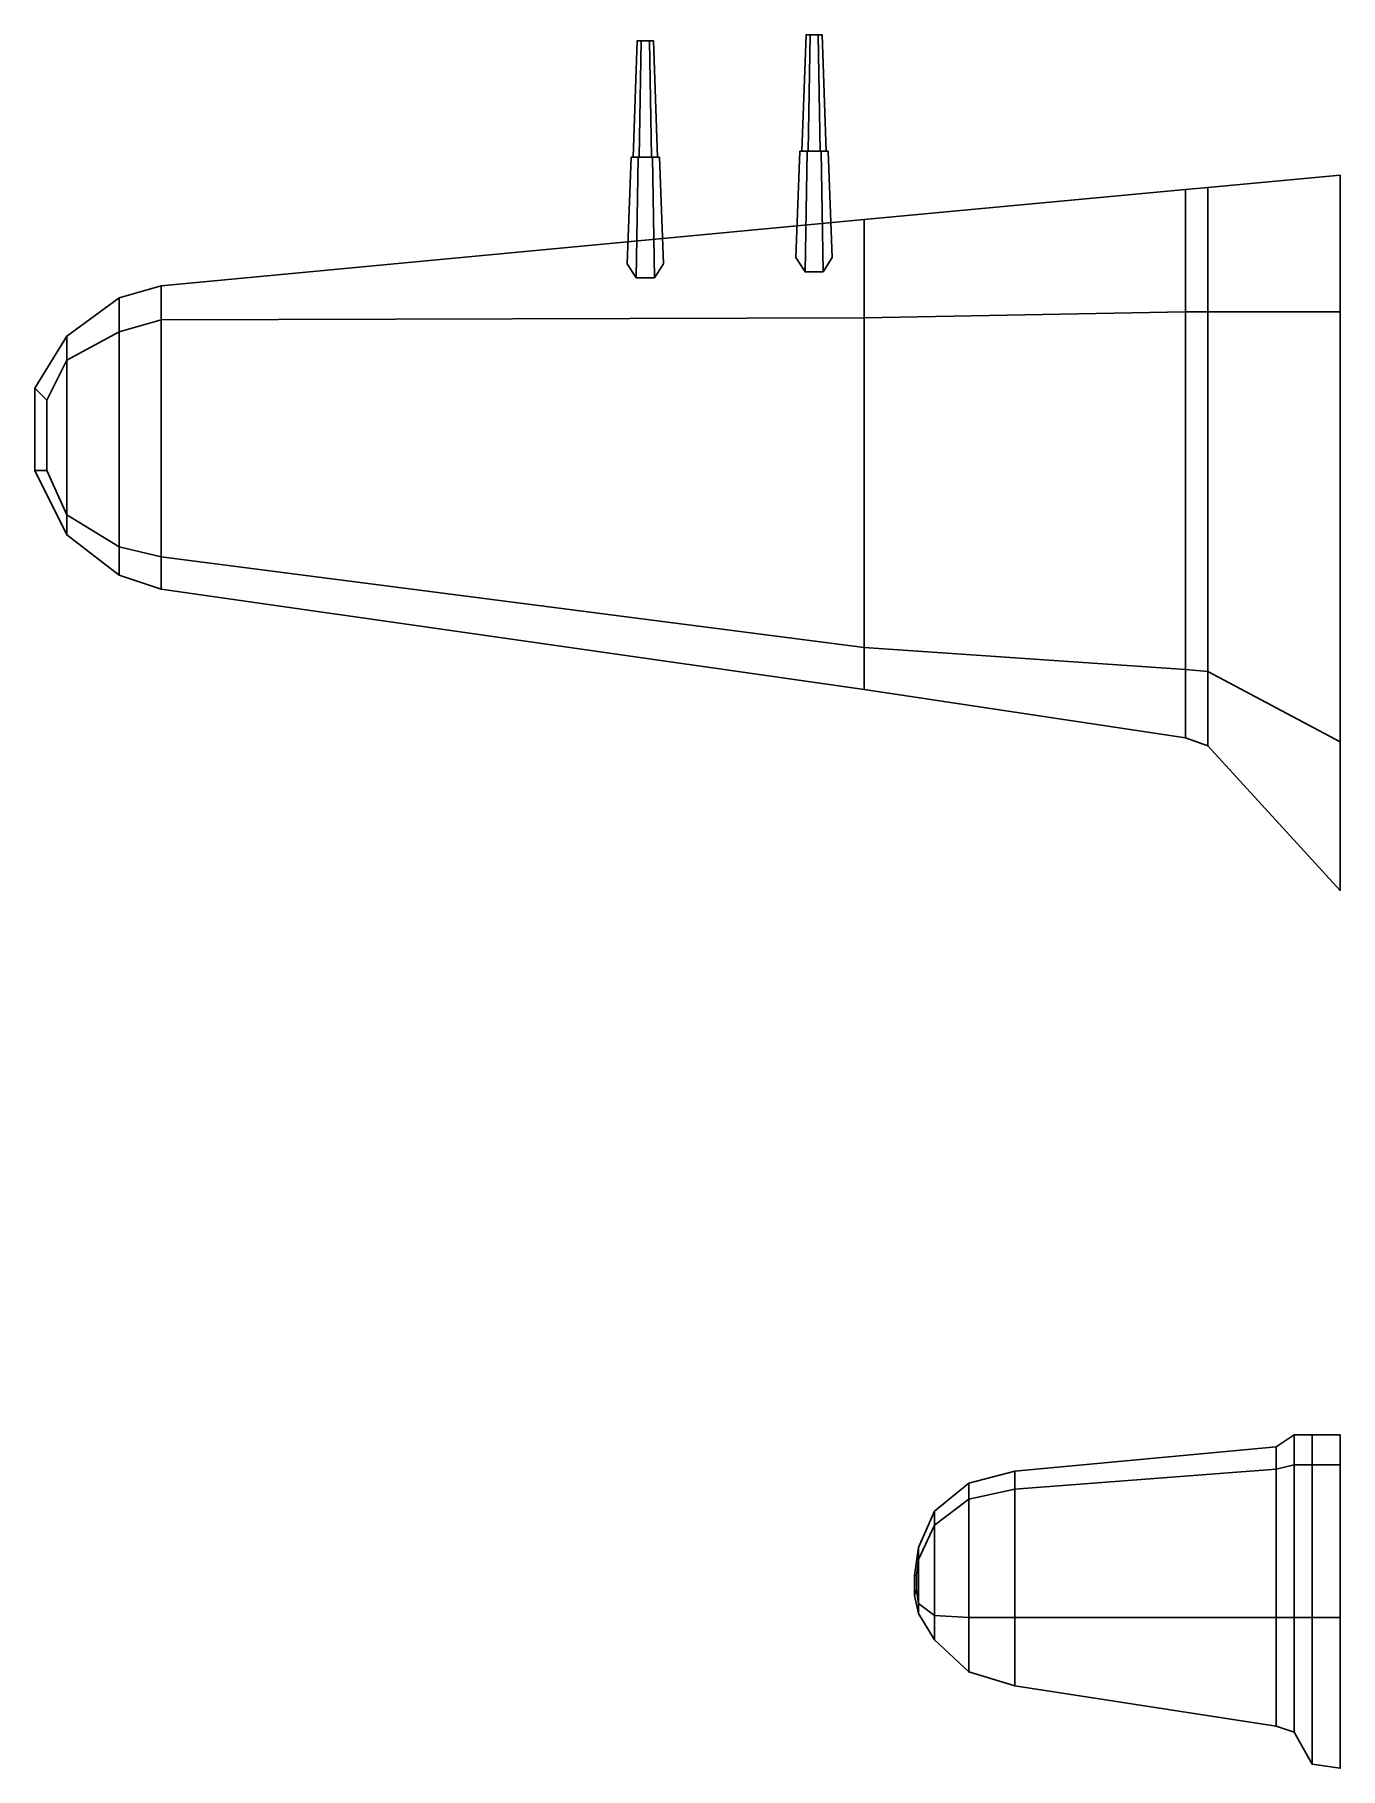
# Model space of a CAD drawing. Extents: x -6.5 to 0, y -4.46 to 4.17.
import ezdxf

# ---------------------------------------------------------------- set-up
doc = ezdxf.new("R2010")
doc.units = 0
doc.layers.add('WING1', color=5, linetype='CONTINUOUS')

msp = doc.modelspace()

# ---------------------------------------------------------------- linework, layer by layer
at = {"layer": 'WING1'}
for points in [[(-2.68, 3.59, 1.86), (-2.65, 3.59, 1.912), (-2.64, 4.17, 1.8946), (-2.66, 4.17, 1.86)], [(-2.65, 3.59, 1.808), (-2.68, 3.59, 1.86), (-2.66, 4.17, 1.86), (-2.64, 4.17, 1.8254)], [(-2.64, 4.17, 1.8946), (-2.6, 4.17, 1.8946), (-2.58, 4.17, 1.86), (-2.66, 4.17, 1.86)], [(-2.66, 4.17, 1.86), (-2.58, 4.17, 1.86), (-2.6, 4.17, 1.8254), (-2.64, 4.17, 1.8254)], [(-2.65, 3.59, 1.912), (-2.59, 3.59, 1.912), (-2.6, 4.17, 1.8946), (-2.64, 4.17, 1.8946)], [(-2.59, 3.59, 1.808), (-2.65, 3.59, 1.808), (-2.64, 4.17, 1.8254), (-2.6, 4.17, 1.8254)], [(-2.59, 3.59, 1.912), (-2.56, 3.59, 1.86), (-2.58, 4.17, 1.86), (-2.6, 4.17, 1.8946)], [(-2.56, 3.59, 1.86), (-2.59, 3.59, 1.808), (-2.6, 4.17, 1.8254), (-2.58, 4.17, 1.86)], [(-3.49, 3.56, 1.878), (-3.52, 3.56, 1.93), (-3.5, 4.14, 1.93), (-3.48, 4.14, 1.8954)], [(-3.52, 3.56, 1.93), (-3.49, 3.56, 1.982), (-3.48, 4.14, 1.9646), (-3.5, 4.14, 1.93)], [(-3.5, 4.14, 1.93), (-3.42, 4.14, 1.93), (-3.44, 4.14, 1.8954), (-3.48, 4.14, 1.8954)], [(-3.48, 4.14, 1.9646), (-3.44, 4.14, 1.9646), (-3.42, 4.14, 1.93), (-3.5, 4.14, 1.93)], [(-3.43, 3.56, 1.878), (-3.49, 3.56, 1.878), (-3.48, 4.14, 1.8954), (-3.44, 4.14, 1.8954)], [(-3.49, 3.56, 1.982), (-3.43, 3.56, 1.982), (-3.44, 4.14, 1.9646), (-3.48, 4.14, 1.9646)], [(-3.4, 3.56, 1.93), (-3.43, 3.56, 1.878), (-3.44, 4.14, 1.8954), (-3.42, 4.14, 1.93)], [(-3.43, 3.56, 1.982), (-3.4, 3.56, 1.93), (-3.42, 4.14, 1.93), (-3.44, 4.14, 1.9646)], [(-3.505, 2.96, 1.8521), (-3.55, 3.03, 1.93), (-3.53, 3.56, 1.93), (-3.495, 3.56, 1.8694)], [(-3.55, 3.03, 1.93), (-3.505, 2.96, 2.0079), (-3.495, 3.56, 1.9906), (-3.53, 3.56, 1.93)], [(-3.53, 3.56, 1.93), (-3.39, 3.56, 1.93), (-3.425, 3.56, 1.8694), (-3.495, 3.56, 1.8694)], [(-3.495, 3.56, 1.9906), (-3.425, 3.56, 1.9906), (-3.39, 3.56, 1.93), (-3.53, 3.56, 1.93)], [(-3.415, 2.96, 1.8521), (-3.505, 2.96, 1.8521), (-3.495, 3.56, 1.8694), (-3.425, 3.56, 1.8694)], [(-3.505, 2.96, 2.0079), (-3.415, 2.96, 2.0079), (-3.425, 3.56, 1.9906), (-3.495, 3.56, 1.9906)], [(-3.37, 3.03, 1.93), (-3.415, 2.96, 1.8521), (-3.425, 3.56, 1.8694), (-3.39, 3.56, 1.93)], [(-3.415, 2.96, 2.0079), (-3.37, 3.03, 1.93), (-3.39, 3.56, 1.93), (-3.425, 3.56, 1.9906)], [(-2.71, 3.06, 1.86), (-2.665, 2.99, 1.9379), (-2.655, 3.59, 1.9206), (-2.69, 3.59, 1.86)], [(-2.665, 2.99, 1.7821), (-2.71, 3.06, 1.86), (-2.69, 3.59, 1.86), (-2.655, 3.59, 1.7994)], [(-2.655, 3.59, 1.9206), (-2.585, 3.59, 1.9206), (-2.55, 3.59, 1.86), (-2.69, 3.59, 1.86)], [(-2.69, 3.59, 1.86), (-2.55, 3.59, 1.86), (-2.585, 3.59, 1.7994), (-2.655, 3.59, 1.7994)], [(-2.665, 2.99, 1.9379), (-2.575, 2.99, 1.9379), (-2.585, 3.59, 1.9206), (-2.655, 3.59, 1.9206)], [(-2.575, 2.99, 1.7821), (-2.665, 2.99, 1.7821), (-2.655, 3.59, 1.7994), (-2.585, 3.59, 1.7994)], [(-2.575, 2.99, 1.9379), (-2.53, 3.06, 1.86), (-2.55, 3.59, 1.86), (-2.585, 3.59, 1.9206)], [(-2.53, 3.06, 1.86), (-2.575, 2.99, 1.7821), (-2.585, 3.59, 1.7994), (-2.55, 3.59, 1.86)], [(-0.66, 2.79, 2.18), (0, 2.79, 2.4), (0, 3.47, 1.82), (-0.66, 3.41, 1.82)], [(-0.66, 3.41, 1.82), (0, 3.47, 1.82), (0, 2.79, 1.51), (-0.66, 2.79, 1.57)], [(-2.37, 2.76, 2.07), (-0.77, 2.79, 2.17), (-0.77, 3.4, 1.82), (-2.37, 3.25, 1.82)], [(-2.37, 3.25, 1.82), (-0.77, 3.4, 1.82), (-0.77, 2.79, 1.57), (-2.37, 2.76, 1.59)], [(-0.77, 2.79, 2.17), (-0.66, 2.79, 2.18), (-0.66, 3.41, 1.82), (-0.77, 3.4, 1.82)], [(-0.77, 3.4, 1.82), (-0.66, 3.41, 1.82), (-0.66, 2.79, 1.57), (-0.77, 2.79, 1.57)], [(-5.87, 2.75, 2.3), (-2.37, 2.76, 2.07), (-2.37, 3.25, 1.82), (-5.87, 2.92, 2.18)], [(-5.87, 2.92, 2.18), (-2.37, 3.25, 1.82), (-2.37, 2.76, 1.59), (-5.87, 2.75, 2.06)], [(-6.34, 2.55, 2.29), (-6.08, 2.69, 2.3), (-6.08, 2.86, 2.2), (-6.34, 2.67, 2.24)], [(-6.34, 2.67, 2.24), (-6.08, 2.86, 2.2), (-6.08, 2.69, 2.1), (-6.34, 2.55, 2.16)], [(-6.08, 2.69, 2.3), (-5.87, 2.75, 2.3), (-5.87, 2.92, 2.18), (-6.08, 2.86, 2.2)], [(-6.08, 2.86, 2.2), (-5.87, 2.92, 2.18), (-5.87, 2.75, 2.06), (-6.08, 2.69, 2.1)], [(-0.77, 1.01, 2.17), (-0.77, 2.79, 2.17), (-2.37, 2.76, 2.07), (-2.37, 1.12, 2.07)], [(-2.37, 2.76, 1.59), (-0.77, 2.79, 1.57), (-0.77, 1.01, 1.57), (-2.37, 1.12, 1.59)], [(-0.66, 1, 2.18), (-0.66, 2.79, 2.18), (-0.77, 2.79, 2.17), (-0.77, 1.01, 2.17)], [(-0.77, 2.79, 1.57), (-0.66, 2.79, 1.57), (-0.66, 1, 1.57), (-0.77, 1.01, 1.57)], [(0, 0.65, 2.4), (0, 2.79, 2.4), (-0.66, 2.79, 2.18), (-0.66, 1, 2.18)], [(-0.66, 2.79, 1.57), (0, 2.79, 1.51), (0, 0.65, 1.51), (-0.66, 1, 1.57)], [(-6.08, 1.62, 2.3), (-6.08, 2.69, 2.3), (-6.34, 2.55, 2.29), (-6.34, 1.78, 2.29)], [(-6.34, 2.55, 2.16), (-6.08, 2.69, 2.1), (-6.08, 1.62, 2.1), (-6.34, 1.78, 2.16)], [(-5.87, 1.57, 2.3), (-5.87, 2.75, 2.3), (-6.08, 2.69, 2.3), (-6.08, 1.62, 2.3)], [(-6.08, 2.69, 2.1), (-5.87, 2.75, 2.06), (-5.87, 1.57, 2.06), (-6.08, 1.62, 2.1)], [(-2.37, 1.12, 2.07), (-2.37, 2.76, 2.07), (-5.87, 2.75, 2.3), (-5.87, 1.57, 2.3)], [(-5.87, 2.75, 2.06), (-2.37, 2.76, 1.59), (-2.37, 1.12, 1.59), (-5.87, 1.57, 2.06)], [(-6.44, 2.35, 2.27), (-6.34, 2.55, 2.29), (-6.34, 2.67, 2.24), (-6.5, 2.41, 2.25)], [(-6.5, 2.41, 2.25), (-6.34, 2.67, 2.24), (-6.34, 2.55, 2.16), (-6.44, 2.35, 2.2)], [(-6.34, 1.78, 2.29), (-6.34, 2.55, 2.29), (-6.44, 2.35, 2.27), (-6.44, 2, 2.27)], [(-6.44, 2.35, 2.2), (-6.34, 2.55, 2.16), (-6.34, 1.78, 2.16), (-6.44, 2, 2.2)], [(-6.44, 2, 2.27), (-6.44, 2.35, 2.27), (-6.5, 2.41, 2.25), (-6.5, 2, 2.25)], [(-6.5, 2, 2.25), (-6.5, 2.41, 2.25), (-6.44, 2.35, 2.2), (-6.44, 2, 2.2)], [(-6.5, 2, 2.25), (-6.34, 1.68, 2.24), (-6.34, 1.78, 2.29), (-6.44, 2, 2.27)], [(-6.44, 2, 2.2), (-6.34, 1.78, 2.16), (-6.34, 1.68, 2.24), (-6.5, 2, 2.25)], [(-6.34, 1.68, 2.24), (-6.08, 1.48, 2.2), (-6.08, 1.62, 2.3), (-6.34, 1.78, 2.29)], [(-6.34, 1.78, 2.16), (-6.08, 1.62, 2.1), (-6.08, 1.48, 2.2), (-6.34, 1.68, 2.24)], [(-6.08, 1.48, 2.2), (-5.87, 1.41, 2.18), (-5.87, 1.57, 2.3), (-6.08, 1.62, 2.3)], [(-6.08, 1.62, 2.1), (-5.87, 1.57, 2.06), (-5.87, 1.41, 2.18), (-6.08, 1.48, 2.2)], [(-5.87, 1.41, 2.18), (-2.37, 0.91, 1.82), (-2.37, 1.12, 2.07), (-5.87, 1.57, 2.3)], [(-5.87, 1.57, 2.06), (-2.37, 1.12, 1.59), (-2.37, 0.91, 1.82), (-5.87, 1.41, 2.18)], [(-2.37, 0.91, 1.82), (-0.77, 0.67, 1.82), (-0.77, 1.01, 2.17), (-2.37, 1.12, 2.07)], [(-2.37, 1.12, 1.59), (-0.77, 1.01, 1.57), (-0.77, 0.67, 1.82), (-2.37, 0.91, 1.82)], [(-0.77, 0.67, 1.82), (-0.66, 0.63, 1.82), (-0.66, 1, 2.18), (-0.77, 1.01, 2.17)], [(-0.77, 1.01, 1.57), (-0.66, 1, 1.57), (-0.66, 0.63, 1.82), (-0.77, 0.67, 1.82)], [(-0.66, 0.63, 1.82), (0, -0.09, 1.82), (0, 0.65, 2.4), (-0.66, 1, 2.18)], [(-0.66, 1, 1.57), (0, 0.65, 1.51), (0, -0.09, 1.82), (-0.66, 0.63, 1.82)], [(-0.32, -2.97, 2.58), (-0.23, -2.95, 2.59), (-0.23, -2.8, 2.47), (-0.32, -2.86, 2.47)], [(-0.32, -2.86, 2.47), (-0.23, -2.8, 2.47), (-0.23, -2.95, 2.36), (-0.32, -2.97, 2.38)], [(-0.23, -2.95, 2.59), (-0.14, -2.95, 2.61), (-0.14, -2.8, 2.47), (-0.23, -2.8, 2.47)], [(-0.23, -2.8, 2.47), (-0.14, -2.8, 2.47), (-0.14, -2.95, 2.34), (-0.23, -2.95, 2.36)], [(-0.14, -2.95, 2.61), (0, -2.95, 2.77), (0, -2.8, 2.47), (-0.14, -2.8, 2.47)], [(-0.14, -2.8, 2.47), (0, -2.8, 2.47), (0, -2.95, 2.18), (-0.14, -2.95, 2.34)], [(-1.62, -3.07, 2.58), (-0.32, -2.97, 2.58), (-0.32, -2.86, 2.47), (-1.62, -2.98, 2.49)], [(-1.62, -2.98, 2.49), (-0.32, -2.86, 2.47), (-0.32, -2.97, 2.38), (-1.62, -3.07, 2.4)], [(-1.85, -3.12, 2.58), (-1.62, -3.07, 2.58), (-1.62, -2.98, 2.49), (-1.85, -3.04, 2.5)], [(-1.85, -3.04, 2.5), (-1.62, -2.98, 2.49), (-1.62, -3.07, 2.4), (-1.85, -3.12, 2.42)], [(-0.32, -3.71, 2.58), (-0.32, -2.97, 2.58), (-1.62, -3.07, 2.58), (-1.62, -3.71, 2.58)], [(-1.62, -3.07, 2.4), (-0.32, -2.97, 2.38), (-0.32, -3.71, 2.38), (-1.62, -3.71, 2.4)], [(-0.23, -3.71, 2.59), (-0.23, -2.95, 2.59), (-0.32, -2.97, 2.58), (-0.32, -3.71, 2.58)], [(-0.32, -2.97, 2.38), (-0.23, -2.95, 2.36), (-0.23, -3.71, 2.36), (-0.32, -3.71, 2.38)], [(-0.14, -3.71, 2.61), (-0.14, -2.95, 2.61), (-0.23, -2.95, 2.59), (-0.23, -3.71, 2.59)], [(-0.23, -2.95, 2.36), (-0.14, -2.95, 2.34), (-0.14, -3.71, 2.34), (-0.23, -3.71, 2.36)], [(0, -3.71, 2.77), (0, -2.95, 2.77), (-0.14, -2.95, 2.61), (-0.14, -3.71, 2.61)], [(-0.14, -2.95, 2.34), (0, -2.95, 2.18), (0, -3.71, 2.18), (-0.14, -3.71, 2.34)], [(-2.02, -3.25, 2.55), (-1.85, -3.12, 2.58), (-1.85, -3.04, 2.5), (-2.02, -3.18, 2.5)], [(-2.02, -3.18, 2.5), (-1.85, -3.04, 2.5), (-1.85, -3.12, 2.42), (-2.02, -3.25, 2.45)], [(-1.62, -3.71, 2.58), (-1.62, -3.07, 2.58), (-1.85, -3.12, 2.58), (-1.85, -3.71, 2.58)], [(-1.85, -3.12, 2.42), (-1.62, -3.07, 2.4), (-1.62, -3.71, 2.4), (-1.85, -3.71, 2.42)], [(-2.1, -3.42, 2.54), (-2.02, -3.25, 2.55), (-2.02, -3.18, 2.5), (-2.1, -3.36, 2.51)], [(-2.1, -3.36, 2.51), (-2.02, -3.18, 2.5), (-2.02, -3.25, 2.45), (-2.1, -3.42, 2.49)], [(-1.85, -3.71, 2.58), (-1.85, -3.12, 2.58), (-2.02, -3.25, 2.55), (-2.02, -3.7, 2.55)], [(-2.02, -3.25, 2.45), (-1.85, -3.12, 2.42), (-1.85, -3.71, 2.42), (-2.02, -3.7, 2.45)], [(-2.02, -3.7, 2.55), (-2.02, -3.25, 2.55), (-2.1, -3.42, 2.54), (-2.1, -3.64, 2.54)], [(-2.1, -3.42, 2.49), (-2.02, -3.25, 2.45), (-2.02, -3.7, 2.45), (-2.1, -3.64, 2.49)], [(-2.11, -3.5, 2.53), (-2.1, -3.42, 2.54), (-2.1, -3.36, 2.51), (-2.12, -3.5, 2.51)], [(-2.12, -3.5, 2.51), (-2.1, -3.36, 2.51), (-2.1, -3.42, 2.49), (-2.11, -3.5, 2.5)], [(-2.1, -3.64, 2.54), (-2.1, -3.42, 2.54), (-2.11, -3.5, 2.53), (-2.11, -3.57, 2.53)], [(-2.11, -3.5, 2.5), (-2.1, -3.42, 2.49), (-2.1, -3.64, 2.49), (-2.11, -3.57, 2.5)], [(-2.11, -3.57, 2.53), (-2.11, -3.5, 2.53), (-2.12, -3.5, 2.51), (-2.12, -3.6, 2.51)], [(-2.12, -3.6, 2.51), (-2.12, -3.5, 2.51), (-2.11, -3.5, 2.5), (-2.11, -3.57, 2.5)], [(-2.12, -3.6, 2.51), (-2.1, -3.69, 2.51), (-2.1, -3.64, 2.54), (-2.11, -3.57, 2.53)], [(-2.11, -3.57, 2.5), (-2.1, -3.64, 2.49), (-2.1, -3.69, 2.51), (-2.12, -3.6, 2.51)], [(-2.1, -3.69, 2.51), (-2.02, -3.82, 2.5), (-2.02, -3.7, 2.55), (-2.1, -3.64, 2.54)], [(-2.1, -3.64, 2.49), (-2.02, -3.7, 2.45), (-2.02, -3.82, 2.5), (-2.1, -3.69, 2.51)], [(-2.02, -3.82, 2.5), (-1.85, -3.98, 2.5), (-1.85, -3.71, 2.58), (-2.02, -3.7, 2.55)], [(-2.02, -3.7, 2.45), (-1.85, -3.71, 2.42), (-1.85, -3.98, 2.5), (-2.02, -3.82, 2.5)], [(-1.85, -3.98, 2.5), (-1.62, -4.05, 2.49), (-1.62, -3.71, 2.58), (-1.85, -3.71, 2.58)], [(-1.85, -3.71, 2.42), (-1.62, -3.71, 2.4), (-1.62, -4.05, 2.49), (-1.85, -3.98, 2.5)], [(-1.62, -4.05, 2.49), (-0.32, -4.25, 2.47), (-0.32, -3.71, 2.58), (-1.62, -3.71, 2.58)], [(-1.62, -3.71, 2.4), (-0.32, -3.71, 2.38), (-0.32, -4.25, 2.47), (-1.62, -4.05, 2.49)], [(-0.32, -4.25, 2.47), (-0.23, -4.28, 2.47), (-0.23, -3.71, 2.59), (-0.32, -3.71, 2.58)], [(-0.32, -3.71, 2.38), (-0.23, -3.71, 2.36), (-0.23, -4.28, 2.47), (-0.32, -4.25, 2.47)], [(-0.23, -4.28, 2.47), (-0.14, -4.44, 2.47), (-0.14, -3.71, 2.61), (-0.23, -3.71, 2.59)], [(-0.23, -3.71, 2.36), (-0.14, -3.71, 2.34), (-0.14, -4.44, 2.47), (-0.23, -4.28, 2.47)], [(-0.14, -4.44, 2.47), (0, -4.46, 2.47), (0, -3.71, 2.77), (-0.14, -3.71, 2.61)], [(-0.14, -3.71, 2.34), (0, -3.71, 2.18), (0, -4.46, 2.47), (-0.14, -4.44, 2.47)]]:
    msp.add_3dface(points, dxfattribs=at)

doc.saveas('drawing.dxf')
